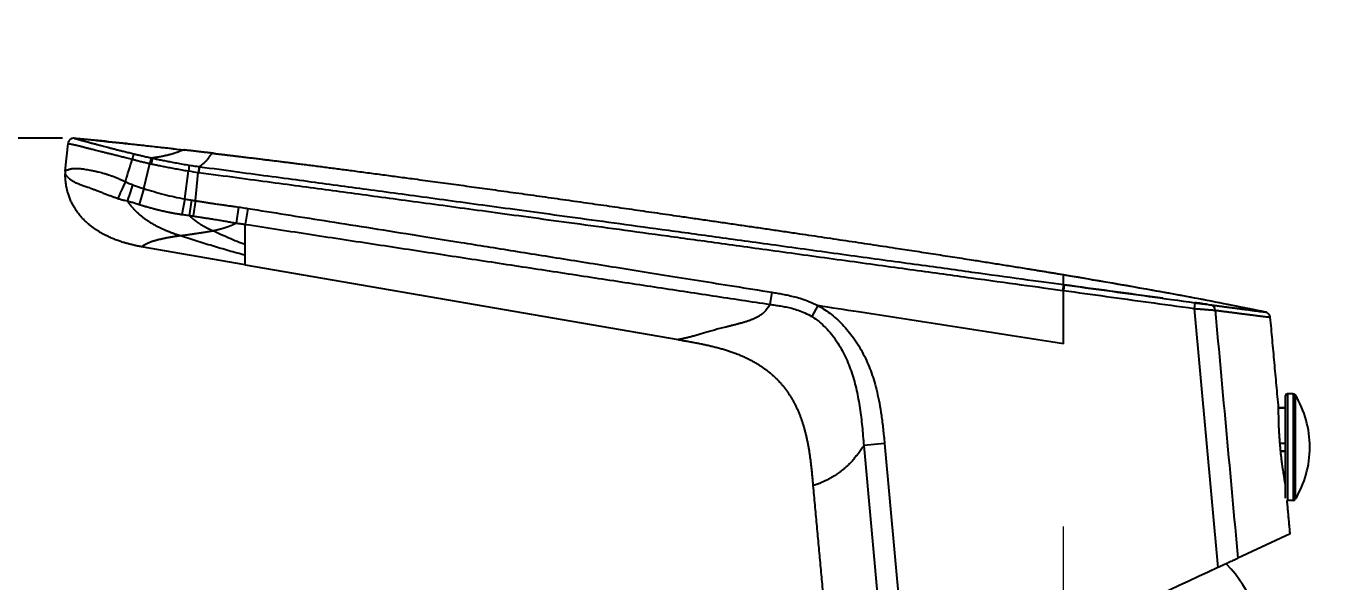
# Model space of a CAD drawing. Header units: millimetres. Extents: x -244938 to -244097, y -22577 to -21982.
# Drawn here: x -244358.4 to -244247.1, y -22316.5 to -22268.9 of the extents above; entities that cross this region are included whole.
import ezdxf

# ---------------------------------------------------------------- set-up
doc = ezdxf.new("R2010")
doc.units = ezdxf.units.MM
doc.linetypes.add('CENTERX2', pattern=[101.6, 63.5, -12.7, 12.7, -12.7])
doc.layers.add('CENTER', color=1, linetype='CENTERX2', lineweight=15)
doc.styles.get("Standard").update_dxf_attribs({"font": 'arial.ttf'})
doc.dimstyles.new('겸용-샤워욕조용1', dxfattribs={"dimscale": 0.6, "dimtxt": 10, "dimasz": 10, "dimexe": 1.5, "dimexo": 1.5, "dimgap": 1, "dimtad": 0, "dimtih": 1, "dimtoh": 1, "dimdec": 1, "dimdsep": 46, "dimtxsty": 'Standard', "dimcen": 2.5, "dimclrd": 5, "dimclre": 5, "dimclrt": 5, "dimadec": 1, "dimazin": 2, "dimtfac": 1, "dimtdec": 1, "dimtmove": 0, "dimatfit": 3, "dimfxl": 1.25, "dimarcsym": 0})

# ---------------------------------------------------------------- blocks, each defined once
blk = doc.blocks.new('*D19')
at = {"color": 5, "lineweight": -2, "transparency": 16777216}
for p, q in [((-244237.83, -22219.62), (-244451.36, -22219.62)), ((-244450.46, -22225.62), (-244450.46, -22350.66)), ((-244450.46, -22484.77), (-244450.46, -22359.73)), ((-244442.66, -22490.77), (-244451.36, -22490.77))]:
    blk.add_line(p, q, dxfattribs=at)
at = {"color": 5, "transparency": 16777216}
for points in [[(-244451.46, -22225.62), (-244449.46, -22225.62), (-244450.46, -22219.62)], [(-244451.46, -22484.77), (-244449.46, -22484.77), (-244450.46, -22490.77)]]:
    blk.add_solid(points, dxfattribs=at)
at = {"layer": 'Defpoints', "color": 0, "transparency": 16777216}
for p in [(-244236.93, -22219.62), (-244450.46, -22490.77), (-244441.76, -22490.77)]:
    blk.add_point(p, dxfattribs=at)
at = {"color": 5, "transparency": 16777216, "insert": (-244450.46, -22355.19), "char_height": 6, "attachment_point": 5}
blk.add_mtext('(1600)', dxfattribs=at)
blk = doc.blocks.new('*D16')
at = {"color": 5, "lineweight": -2, "transparency": 16777216}
for p, q in [((-244355.3, -22278.52), (-244425.22, -22278.52)), ((-244424.32, -22284.52), (-244424.32, -22318.32)), ((-244424.32, -22359.45), (-244424.32, -22325.65)), ((-244390.81, -22365.45), (-244425.22, -22365.45))]:
    blk.add_line(p, q, dxfattribs=at)
at = {"color": 5, "transparency": 16777216}
for points in [[(-244425.32, -22284.52), (-244423.32, -22284.52), (-244424.32, -22278.52)], [(-244425.32, -22359.45), (-244423.32, -22359.45), (-244424.32, -22365.45)]]:
    blk.add_solid(points, dxfattribs=at)
at = {"layer": 'Defpoints', "color": 0, "transparency": 16777216}
for p in [(-244424.32, -22278.52), (-244354.4, -22278.52), (-244389.91, -22365.45)]:
    blk.add_point(p, dxfattribs=at)
at = {"color": 5, "transparency": 16777216, "insert": (-244424.32, -22321.99), "char_height": 6, "attachment_point": 5}
blk.add_mtext('86.9', dxfattribs=at)

msp = doc.modelspace()

# ---------------------------------------------------------------- linework, layer by layer
at = {"linetype": 'Continuous'}
for p, q in [((-244355.07, -22281.36), (-244354.84, -22278.98)), ((-244354.29, -22278.53), (-244354.29, -22278.54)), ((-244348.33, -22282.86), (-244347.82, -22280.71)), ((-244347.71, -22280.22), (-244347.82, -22280.71)), ((-244347.61, -22280.24), (-244347.71, -22280.73)), ((-244343.61, -22280.97), (-244343.68, -22281.47)), ((-244343.58, -22280.98), (-244343.65, -22281.47)), ((-244344.84, -22283.74), (-244344.53, -22281.34)), ((-244343.92, -22283.89), (-244343.68, -22281.47)), ((-244348.33, -22282.86), (-244348.75, -22284.21)), ((-244344.84, -22283.74), (-244345.09, -22285.07)), ((-244344.25, -22283.84), (-244344.46, -22285.15)), ((-244343.92, -22283.89), (-244344.13, -22285.2)), ((-244340.24, -22284.44), (-244340.43, -22285.81)), ((-244339.44, -22284.56), (-244339.66, -22285.92)), ((-244339.66, -22289.38), (-244348.54, -22287.84)), ((-244339.66, -22289.38), (-244302.57, -22295.8)), ((-244269.56, -22291.09), (-244269.63, -22291.59)), ((-244269.49, -22291.1), (-244269.56, -22291.59)), ((-244294.54, -22291.74), (-244294.71, -22292.78)), ((-244269.56, -22296.15), (-244269.56, -22291.59)), ((-244290.61, -22292.89), (-244291.12, -22293.83)), ((-244258.3, -22292.64), (-244258.36, -22293.13)), ((-244258.36, -22293.13), (-244256.33, -22315.35)), ((-244250.56, -22300.65), (-244250.56, -22309.39)), ((-244249.87, -22300.45), (-244250.36, -22300.45)), ((-244250.36, -22300.45), (-244250.36, -22309.59)), ((-244249.87, -22300.45), (-244249.87, -22309.59)), ((-244249.7, -22300.54), (-244249.7, -22309.49)), ((-244250.56, -22301.66), (-244251.14, -22301.66)), ((-244251.13, -22301.66), (-244250.56, -22301.66)), ((-244284.89, -22304.72), (-244286.66, -22304.88)), ((-244286.66, -22304.88), (-244285.14, -22321.52)), ((-244284.89, -22304.72), (-244283.35, -22321.52)), ((-244251.01, -22304.67), (-244250.56, -22304.67)), ((-244250.95, -22305.37), (-244250.56, -22305.37)), ((-244250.95, -22305.37), (-244250.56, -22305.37)), ((-244250.56, -22305.37), (-244250.95, -22305.37)), ((-244250.56, -22305.37), (-244250.95, -22305.37)), ((-244249.87, -22309.59), (-244250.36, -22309.59)), ((-244250.14, -22312.46), (-244254.62, -22314.55))]:
    msp.add_line(p, q, dxfattribs=at)
for centre, radius, start, end in [((-244353.08, -22281.56), 2, 174.3375, 180.9036), ((-244263.96, -22323.07), 11.6, 0, 43.6028)]:
    msp.add_arc(centre, radius, start, end, dxfattribs=at)
for centre, major_axis, ratio, start_param, end_param in [((-244349.3, -22280.36), (0.117, 0.486), 0.088678, 0.079263, 1.543974), ((-244344.53, -22281.34), (0.078, 0.494), 0.000004, 0.094724, 1.570714), ((-244349.89, -22282.32), (0.84, 1.81), 0.026833, 1.55265, 2.447091), ((-244349.3, -22282.55), (0.61, 1.9), 0.012455, 1.563718, 2.363088), ((-244257.01, -22293.32), (0.066, 0.496), 0.882742, 4.910032, 6.272412), ((-244250.36, -22300.65), (0.2, 0), 1, 1.570796, 3.141593), ((-244249.87, -22300.65), (0.2, 0), 1, 0.541205, 1.570796), ((-244257.14, -22305.02), (8.68, 0), 1, 0, 0.541205), ((-244257.14, -22305.02), (-8.68, 0), 1, 2.600388, 3.141593), ((-244250.36, -22309.39), (-0.2, 0), 1, 1.339911, 1.570796), ((-244249.87, -22309.39), (-0.2, 0), 1, 1.570796, 2.600388)]:
    msp.add_ellipse(centre, major_axis=major_axis, ratio=ratio, start_param=start_param, end_param=end_param, dxfattribs=at)
for points, degree, knots in [([(-244354.28, -22278.55), (-244354.35, -22278.54), (-244354.44, -22278.55), (-244354.57, -22278.59), (-244354.65, -22278.65), (-244354.73, -22278.72), (-244354.8, -22278.83), (-244354.83, -22278.93), (-244354.84, -22278.99)], 3, [0, 0, 0, 0, 0.240071, 0.368937, 0.500406, 0.631815, 0.760509, 1, 1, 1, 1]), ([(-244354.84, -22278.98), (-244354.84, -22278.98), (-244354.84, -22278.98), (-244354.84, -22278.98), (-244354.84, -22278.98), (-244354.84, -22278.98), (-244354.84, -22278.98), (-244354.84, -22278.99), (-244354.84, -22278.99), (-244354.84, -22278.99), (-244354.84, -22278.99), (-244354.83, -22278.99), (-244354.83, -22278.99), (-244354.83, -22278.99), (-244354.83, -22278.99), (-244354.83, -22279), (-244354.82, -22279), (-244354.82, -22279), (-244354.81, -22279), (-244354.8, -22279), (-244354.79, -22279), (-244354.77, -22279), (-244354.76, -22279.01), (-244354.73, -22279.01), (-244354.7, -22279.01), (-244354.66, -22279.02), (-244354.61, -22279.03), (-244354.55, -22279.04), (-244354.47, -22279.06), (-244354.39, -22279.07), (-244354.31, -22279.09), (-244354.23, -22279.11), (-244354.15, -22279.12), (-244354.07, -22279.14), (-244353.99, -22279.16), (-244353.91, -22279.18), (-244353.82, -22279.2), (-244353.74, -22279.22), (-244353.65, -22279.25), (-244353.56, -22279.27), (-244353.46, -22279.29), (-244353.37, -22279.32), (-244353.26, -22279.35), (-244353.15, -22279.38), (-244353.02, -22279.41), (-244352.88, -22279.45), (-244352.72, -22279.49), (-244352.55, -22279.53), (-244352.34, -22279.59), (-244352.09, -22279.65), (-244351.82, -22279.71), (-244351.53, -22279.79), (-244351.23, -22279.86), (-244350.91, -22279.94), (-244350.56, -22280.03), (-244350.18, -22280.12), (-244349.78, -22280.23), (-244349.49, -22280.3), (-244349.34, -22280.34)], 3, [0, 0, 0, 0, 0.004361, 0.008928, 0.014106, 0.019907, 0.026401, 0.033662, 0.041829, 0.051125, 0.061624, 0.073012, 0.084903, 0.097112, 0.109701, 0.12301, 0.137546, 0.153685, 0.171496, 0.190993, 0.212337, 0.235756, 0.261435, 0.289517, 0.320162, 0.353591, 0.390498, 0.430813, 0.471467, 0.509316, 0.543214, 0.573288, 0.600297, 0.624909, 0.647464, 0.668139, 0.687054, 0.704294, 0.719953, 0.734236, 0.747505, 0.760211, 0.772769, 0.7854, 0.79809, 0.810638, 0.822953, 0.835534, 0.84923, 0.864207, 0.879638, 0.894743, 0.909484, 0.9249, 0.941793, 0.959576, 0.97853, 1, 1, 1, 1]), ([(-244344.98, -22279.56), (-244345.71, -22279.47), (-244347.23, -22279.3), (-244349.58, -22279.03), (-244352.03, -22278.76), (-244353.6, -22278.6), (-244354.4, -22278.52)], 3, [0, 0, 0, 0, 0.222551, 0.467449, 0.72358, 1, 1, 1, 1]), ([(-244354.29, -22278.53), (-244354.26, -22278.54), (-244354.02, -22278.56), (-244353.59, -22278.6), (-244353, -22278.66), (-244352.4, -22278.72), (-244351.9, -22278.77), (-244351.5, -22278.82), (-244351.1, -22278.86), (-244350.59, -22278.91), (-244349.98, -22278.98), (-244349.37, -22279.04), (-244348.74, -22279.11), (-244348.11, -22279.18), (-244347.47, -22279.25), (-244346.82, -22279.32), (-244345.95, -22279.42), (-244345.29, -22279.5), (-244344.85, -22279.55)], 3, [0, 0, 0, 0, 0.01101, 0.076943, 0.142876, 0.208808, 0.274741, 0.307707, 0.340674, 0.406606, 0.472539, 0.538472, 0.604404, 0.670337, 0.736269, 0.802202, 0.868135, 1, 1, 1, 1]), ([(-244354.28, -22278.55), (-244354.28, -22278.55), (-244354.28, -22278.55), (-244354.28, -22278.55), (-244354.28, -22278.55), (-244354.27, -22278.55), (-244354.27, -22278.55), (-244354.26, -22278.55), (-244354.26, -22278.56), (-244354.25, -22278.56), (-244354.24, -22278.56), (-244354.23, -22278.56), (-244354.21, -22278.57), (-244354.2, -22278.57), (-244354.17, -22278.58), (-244354.14, -22278.59), (-244354.1, -22278.6), (-244354.05, -22278.61), (-244353.99, -22278.63), (-244353.91, -22278.65), (-244353.83, -22278.67), (-244353.75, -22278.7), (-244353.67, -22278.72), (-244353.59, -22278.74), (-244353.51, -22278.76), (-244353.43, -22278.78), (-244353.35, -22278.8), (-244353.27, -22278.83), (-244353.18, -22278.85), (-244353.09, -22278.87), (-244353.01, -22278.9), (-244352.92, -22278.92), (-244352.83, -22278.95), (-244352.73, -22278.97), (-244352.62, -22279), (-244352.5, -22279.03), (-244352.37, -22279.07), (-244352.23, -22279.1), (-244352.08, -22279.14), (-244351.9, -22279.19), (-244351.69, -22279.25), (-244351.44, -22279.31), (-244351.19, -22279.38), (-244350.93, -22279.44), (-244350.66, -22279.52), (-244350.33, -22279.6), (-244349.99, -22279.68), (-244349.62, -22279.77), (-244349.34, -22279.84), (-244349.19, -22279.88)], 3, [0, 0, 0, 0, 0.005928, 0.027539, 0.049149, 0.070759, 0.092369, 0.11398, 0.13559, 0.1572, 0.17881, 0.200421, 0.222031, 0.243641, 0.265251, 0.286862, 0.308472, 0.330082, 0.351692, 0.373303, 0.394913, 0.416523, 0.438133, 0.459744, 0.481354, 0.502964, 0.524574, 0.546185, 0.567795, 0.589405, 0.611015, 0.632626, 0.654236, 0.675846, 0.697456, 0.719067, 0.740677, 0.762287, 0.783897, 0.805508, 0.827118, 0.848728, 0.870338, 0.891949, 0.913559, 0.935169, 0.956779, 0.97839, 1, 1, 1, 1]), ([(-244344.98, -22279.56), (-244345.01, -22279.57), (-244345.11, -22279.6), (-244345.39, -22279.71), (-244345.78, -22279.89), (-244346.37, -22280.03), (-244347.07, -22280.16), (-244347.61, -22280.24)], 5, [0, 0, 0, 0, 0, 0, 0.14672, 0.438587, 1, 1, 1, 1, 1, 1]), ([(-244342.36, -22279.84), (-244342.41, -22279.83), (-244342.52, -22279.85), (-244342.69, -22280), (-244342.82, -22280.3), (-244343.06, -22280.58), (-244343.35, -22280.81), (-244343.58, -22280.98)], 5, [0, 0, 0, 0, 0, 0, 0.255431, 0.510863, 1, 1, 1, 1, 1, 1]), ([(-244342.36, -22279.84), (-244342.1, -22279.87), (-244341.58, -22279.93), (-244340.72, -22280.03), (-244339.44, -22280.19), (-244337.34, -22280.44), (-244333.78, -22280.89), (-244329.39, -22281.46), (-244324.31, -22282.14), (-244317.72, -22283.04), (-244310.22, -22284.1), (-244302.88, -22285.16), (-244293.09, -22286.58), (-244284.53, -22287.85), (-244277.81, -22288.89), (-244272.82, -22289.69), (-244269.56, -22290.23)], 5, [0, 0, 0, 0, 0, 0, 0.023334, 0.046668, 0.07646, 0.106252, 0.165835, 0.285001, 0.344584, 0.404168, 0.523334, 0.642501, 0.761667, 1, 1, 1, 1, 1, 1]), ([(-244355.07, -22281.36), (-244355.07, -22281.36), (-244355.07, -22281.36), (-244355.07, -22281.36), (-244355.07, -22281.36), (-244355.07, -22281.36), (-244355.07, -22281.36), (-244355.07, -22281.36), (-244355.07, -22281.36), (-244355.07, -22281.36), (-244355.07, -22281.35), (-244355.07, -22281.35), (-244355.07, -22281.35), (-244355.07, -22281.35), (-244355.06, -22281.35), (-244355.06, -22281.34), (-244355.06, -22281.34), (-244355.06, -22281.34), (-244355.05, -22281.33), (-244355.05, -22281.33), (-244355.04, -22281.33), (-244355.03, -22281.32), (-244355.02, -22281.31), (-244354.98, -22281.29), (-244354.93, -22281.27), (-244354.89, -22281.25), (-244354.84, -22281.24), (-244354.79, -22281.22), (-244354.74, -22281.2), (-244354.68, -22281.19), (-244354.63, -22281.17), (-244354.57, -22281.16), (-244354.53, -22281.15), (-244354.48, -22281.14), (-244354.43, -22281.14), (-244354.38, -22281.13), (-244354.32, -22281.13), (-244354.25, -22281.12), (-244354.18, -22281.12), (-244354.1, -22281.12), (-244354.02, -22281.13), (-244353.94, -22281.13), (-244353.86, -22281.14), (-244353.75, -22281.15), (-244353.61, -22281.16), (-244353.43, -22281.19), (-244353.21, -22281.23), (-244353, -22281.27), (-244352.81, -22281.3), (-244352.66, -22281.33), (-244352.53, -22281.36), (-244352.41, -22281.39), (-244352.31, -22281.41), (-244352.17, -22281.44), (-244351.98, -22281.49), (-244351.74, -22281.55), (-244351.49, -22281.63), (-244351.31, -22281.69), (-244351.19, -22281.73), (-244351.13, -22281.75), (-244351.07, -22281.77), (-244351.01, -22281.79), (-244350.95, -22281.82), (-244350.89, -22281.84), (-244350.83, -22281.86), (-244350.77, -22281.89), (-244350.71, -22281.91), (-244350.64, -22281.94), (-244350.58, -22281.97), (-244350.51, -22281.99), (-244350.45, -22282.02), (-244350.39, -22282.05), (-244350.32, -22282.08), (-244350.26, -22282.11), (-244350.19, -22282.14), (-244350.12, -22282.17), (-244350.06, -22282.2), (-244349.99, -22282.23), (-244349.94, -22282.25), (-244349.92, -22282.26)], 3, [0, 0, 0, 0, 0.015416, 0.030577, 0.04549, 0.060164, 0.074608, 0.088828, 0.102832, 0.116628, 0.13022, 0.143617, 0.156822, 0.169842, 0.182681, 0.195343, 0.207832, 0.220152, 0.232305, 0.244294, 0.256121, 0.26779, 0.317383, 0.36479, 0.410306, 0.454168, 0.479604, 0.505763, 0.532505, 0.559678, 0.587134, 0.601977, 0.616492, 0.630679, 0.644538, 0.658072, 0.671284, 0.684177, 0.698509, 0.711875, 0.724331, 0.735929, 0.746717, 0.75674, 0.774847, 0.793337, 0.812198, 0.831433, 0.842801, 0.852705, 0.86122, 0.868418, 0.874353, 0.879063, 0.893207, 0.906619, 0.91941, 0.931669, 0.934758, 0.937854, 0.940958, 0.944074, 0.947201, 0.950343, 0.9535, 0.956674, 0.959867, 0.963079, 0.966312, 0.969567, 0.972845, 0.976147, 0.979473, 0.982826, 0.986204, 0.98961, 0.993044, 0.996507, 1, 1, 1, 1]), ([(-244348.54, -22287.84), (-244349.06, -22287.75), (-244350.08, -22287.52), (-244351.56, -22287.02), (-244353.26, -22286.04), (-244354.45, -22284.57), (-244354.95, -22283.19), (-244355.07, -22282.14), (-244355.08, -22281.59)], 5, [0, 0, 0, 0, 0, 0, 0.252737, 0.505474, 0.75821, 1, 1, 1, 1, 1, 1]), ([(-244355.08, -22281.59), (-244355.08, -22281.59), (-244355.08, -22281.59), (-244355.08, -22281.6), (-244355.07, -22281.62), (-244355.06, -22281.65), (-244355.04, -22281.68), (-244355, -22281.72), (-244354.96, -22281.76), (-244354.92, -22281.81), (-244354.86, -22281.87), (-244354.8, -22281.92), (-244354.74, -22281.98), (-244354.67, -22282.04), (-244354.59, -22282.1), (-244354.5, -22282.16), (-244354.4, -22282.22), (-244354.29, -22282.29), (-244354.17, -22282.35), (-244354.05, -22282.4), (-244353.92, -22282.46), (-244353.79, -22282.51), (-244353.64, -22282.56), (-244353.49, -22282.62), (-244353.32, -22282.68), (-244353.14, -22282.74), (-244352.94, -22282.81), (-244352.73, -22282.88), (-244352.49, -22282.97), (-244352.21, -22283.07), (-244351.91, -22283.2), (-244351.59, -22283.32), (-244351.3, -22283.43), (-244351.03, -22283.53), (-244350.79, -22283.62), (-244350.64, -22283.67), (-244350.56, -22283.7)], 3, [0, 0, 0, 0, 0.076827, 0.14729, 0.211694, 0.270473, 0.324167, 0.373615, 0.419354, 0.461478, 0.500188, 0.535929, 0.569079, 0.599771, 0.62806, 0.654122, 0.678211, 0.700516, 0.721065, 0.739819, 0.756939, 0.772929, 0.788462, 0.804062, 0.8199, 0.835784, 0.851362, 0.867343, 0.885178, 0.905389, 0.926057, 0.944706, 0.961189, 0.975776, 0.98865, 1, 1, 1, 1]), ([(-244345.28, -22286.89), (-244345.61, -22286.79), (-244346.26, -22286.56), (-244347.22, -22286.15), (-244348.22, -22285.58), (-244349.04, -22284.84), (-244349.49, -22284.29), (-244349.7, -22283.98), (-244349.75, -22283.9)], 5, [0, 0, 0, 0, 0, 0, 0.299808, 0.599616, 0.899424, 1, 1, 1, 1, 1, 1]), ([(-244348.75, -22284.21), (-244348.72, -22284.22), (-244348.66, -22284.24), (-244348.57, -22284.27), (-244348.47, -22284.3), (-244348.38, -22284.32), (-244348.29, -22284.35), (-244348.2, -22284.38), (-244348.1, -22284.4), (-244348.01, -22284.43), (-244347.92, -22284.46), (-244347.83, -22284.48), (-244347.74, -22284.51), (-244347.65, -22284.53), (-244347.56, -22284.55), (-244347.47, -22284.58), (-244347.39, -22284.6), (-244347.3, -22284.62), (-244347.21, -22284.65), (-244347.12, -22284.67), (-244347.03, -22284.69), (-244346.92, -22284.72), (-244346.78, -22284.75), (-244346.62, -22284.79), (-244346.46, -22284.82), (-244346.31, -22284.85), (-244346.16, -22284.88), (-244346.01, -22284.91), (-244345.87, -22284.94), (-244345.73, -22284.97), (-244345.59, -22284.99), (-244345.46, -22285.01), (-244345.33, -22285.03), (-244345.21, -22285.05), (-244345.13, -22285.07), (-244345.09, -22285.07)], 3, [0, 0, 0, 0, 0.025941, 0.051766, 0.077474, 0.103066, 0.128543, 0.153903, 0.179149, 0.204279, 0.229295, 0.254195, 0.278981, 0.30365, 0.3282, 0.352631, 0.376941, 0.401129, 0.425193, 0.449132, 0.472945, 0.496631, 0.54185, 0.586003, 0.629083, 0.671083, 0.711999, 0.751825, 0.790559, 0.8282, 0.864747, 0.900201, 0.934561, 0.967827, 1, 1, 1, 1]), ([(-244340.24, -22284.44), (-244340.05, -22284.47), (-244339.78, -22284.5), (-244339.51, -22284.55), (-244339.44, -22284.56)], 3, [0, 0, 0, 0, 0.728839, 1, 1, 1, 1]), ([(-244342.47, -22286.47), (-244342.63, -22286.39), (-244342.96, -22286.24), (-244343.4, -22286), (-244343.81, -22285.73), (-244344.17, -22285.43), (-244344.38, -22285.24), (-244344.46, -22285.15)], 5, [0, 0, 0, 0, 0, 0, 0.359566, 0.719131, 1, 1, 1, 1, 1, 1]), ([(-244345.28, -22286.89), (-244345.01, -22286.86), (-244344.59, -22286.81), (-244344.03, -22286.72), (-244343.47, -22286.64), (-244342.9, -22286.55), (-244342.61, -22286.5), (-244342.47, -22286.47)], 5, [0, 0, 0, 0, 0, 0, 0.5, 0.75, 1, 1, 1, 1, 1, 1]), ([(-244342.47, -22286.47), (-244342.33, -22286.44), (-244342.04, -22286.38), (-244341.63, -22286.28), (-244341.23, -22286.15), (-244340.82, -22286), (-244340.56, -22285.87), (-244340.43, -22285.81)], 5, [0, 0, 0, 0, 0, 0, 0.346501, 0.693001, 1, 1, 1, 1, 1, 1]), ([(-244339.66, -22287.66), (-244339.89, -22287.58), (-244340.13, -22287.49), (-244340.59, -22287.3), (-244340.83, -22287.2), (-244341.3, -22287), (-244341.53, -22286.89), (-244342, -22286.68), (-244342.23, -22286.57), (-244342.47, -22286.47)], 3, [0, 0, 0, 0, 0.25, 0.25, 0.5, 0.5, 0.75, 0.75, 1, 1, 1, 1]), ([(-244339.66, -22287.66), (-244339.66, -22287.62), (-244339.66, -22287.58), (-244339.66, -22287.49), (-244339.66, -22287.45), (-244339.66, -22287.35), (-244339.66, -22287.29), (-244339.66, -22287.18), (-244339.66, -22287.11), (-244339.66, -22286.98), (-244339.66, -22286.91), (-244339.66, -22286.75), (-244339.66, -22286.66), (-244339.66, -22286.48), (-244339.66, -22286.38), (-244339.66, -22286.16), (-244339.66, -22286.05), (-244339.66, -22285.92)], 3, [0, 0, 0, 0, 0.125, 0.125, 0.25, 0.25, 0.375, 0.375, 0.5, 0.5, 0.625, 0.625, 0.75, 0.75, 0.875, 0.875, 1, 1, 1, 1]), ([(-244339.66, -22285.92), (-244338.71, -22286.07), (-244336.81, -22286.36), (-244333.99, -22286.79), (-244331.19, -22287.22), (-244328.42, -22287.64), (-244325.67, -22288.06), (-244322.95, -22288.48), (-244320.25, -22288.89), (-244317.58, -22289.3), (-244314.94, -22289.7), (-244312.32, -22290.1), (-244309.73, -22290.5), (-244307.16, -22290.89), (-244304.62, -22291.28), (-244302.11, -22291.66), (-244299.62, -22292.04), (-244297.16, -22292.41), (-244295.52, -22292.66), (-244294.71, -22292.78)], 3, [0, 0, 0, 0, 0.063436, 0.12629, 0.188565, 0.250267, 0.311392, 0.371941, 0.431916, 0.491314, 0.550137, 0.608384, 0.666056, 0.723152, 0.779673, 0.835618, 0.890988, 0.945782, 1, 1, 1, 1]), ([(-244348.54, -22287.84), (-244348.54, -22287.84), (-244348.52, -22287.82), (-244348.46, -22287.77), (-244348.27, -22287.67), (-244347.97, -22287.5), (-244347.64, -22287.37), (-244347.19, -22287.24), (-244346.66, -22287.12), (-244346.24, -22287.03), (-244345.83, -22286.96), (-244345.47, -22286.92), (-244345.28, -22286.89)], 5, [0, 0, 0, 0, 0, 0, 0.25, 0.375, 0.5, 0.625, 0.6875, 0.75, 0.875, 1, 1, 1, 1, 1, 1]), ([(-244339.66, -22288.57), (-244339.89, -22288.51), (-244340.13, -22288.45), (-244340.59, -22288.32), (-244340.83, -22288.26), (-244341.53, -22288.05), (-244342, -22287.91), (-244342.94, -22287.63), (-244343.41, -22287.48), (-244344.12, -22287.26), (-244344.35, -22287.19), (-244344.82, -22287.04), (-244345.05, -22286.97), (-244345.28, -22286.89)], 3, [0, 0, 0, 0, 0.125, 0.125, 0.25, 0.25, 0.5, 0.5, 0.75, 0.75, 0.875, 0.875, 1, 1, 1, 1]), ([(-244339.66, -22288.57), (-244339.66, -22288.54), (-244339.66, -22288.51), (-244339.66, -22288.45), (-244339.66, -22288.42), (-244339.66, -22288.35), (-244339.66, -22288.31), (-244339.66, -22288.24), (-244339.66, -22288.2), (-244339.66, -22288.13), (-244339.66, -22288.09), (-244339.66, -22288.01), (-244339.66, -22287.97), (-244339.66, -22287.89), (-244339.66, -22287.84), (-244339.66, -22287.75), (-244339.66, -22287.71), (-244339.66, -22287.66)], 3, [0, 0, 0, 0, 0.125, 0.125, 0.25, 0.25, 0.375, 0.375, 0.5, 0.5, 0.625, 0.625, 0.75, 0.75, 0.875, 0.875, 1, 1, 1, 1]), ([(-244339.66, -22289.38), (-244339.66, -22289.38), (-244339.66, -22289.38), (-244339.66, -22289.37), (-244339.66, -22289.37), (-244339.66, -22289.37), (-244339.66, -22289.36), (-244339.66, -22289.35), (-244339.66, -22289.35), (-244339.66, -22289.33), (-244339.66, -22289.31), (-244339.66, -22289.28), (-244339.66, -22289.27), (-244339.66, -22289.24), (-244339.66, -22289.22), (-244339.66, -22289.19), (-244339.66, -22289.18), (-244339.66, -22289.14), (-244339.66, -22289.12), (-244339.66, -22289.08), (-244339.66, -22289.06), (-244339.66, -22289.01), (-244339.66, -22288.99), (-244339.66, -22288.94), (-244339.66, -22288.91), (-244339.66, -22288.85), (-244339.66, -22288.82), (-244339.66, -22288.76), (-244339.66, -22288.72), (-244339.66, -22288.65), (-244339.66, -22288.61), (-244339.66, -22288.57)], 3, [0, 0, 0, 0, 0.060907, 0.060907, 0.123513, 0.123513, 0.186119, 0.186119, 0.248725, 0.248725, 0.373938, 0.373938, 0.436544, 0.436544, 0.49915, 0.49915, 0.561757, 0.561757, 0.624363, 0.624363, 0.686969, 0.686969, 0.749575, 0.749575, 0.812181, 0.812181, 0.874788, 0.874788, 0.937394, 0.937394, 1, 1, 1, 1]), ([(-244252.24, -22293.45), (-244254.14, -22293.05), (-244257.99, -22292.28), (-244263.77, -22291.25), (-244267.64, -22290.59), (-244269.56, -22290.27)], 3, [0, 0, 0, 0, 0.331195, 0.668608, 1, 1, 1, 1]), ([(-244269.56, -22291.09), (-244269.56, -22291.02), (-244269.56, -22290.92), (-244269.56, -22290.76), (-244269.56, -22290.51), (-244269.56, -22290.34), (-244269.56, -22290.29), (-244269.56, -22290.27)], 5, [0, 0, 0, 0, 0, 0, 0.557056, 0.850461, 1, 1, 1, 1, 1, 1]), ([(-244261.04, -22292.26), (-244261.34, -22292.22), (-244262.84, -22292.01), (-244265.5, -22291.65), (-244268.14, -22291.29), (-244269.49, -22291.1)], 3, [0, 0, 0, 0, 0.109664, 0.554832, 1, 1, 1, 1]), ([(-244294.71, -22292.78), (-244294.75, -22292.85), (-244294.85, -22293.04), (-244295.04, -22293.29), (-244295.28, -22293.53), (-244295.52, -22293.71), (-244295.74, -22293.85), (-244295.97, -22293.97), (-244296.2, -22294.07), (-244296.43, -22294.16), (-244296.68, -22294.25), (-244296.94, -22294.32), (-244297.2, -22294.4), (-244297.46, -22294.47), (-244297.72, -22294.54), (-244297.99, -22294.6), (-244298.25, -22294.67), (-244298.51, -22294.74), (-244298.76, -22294.8), (-244299.01, -22294.86), (-244299.25, -22294.92), (-244299.47, -22294.98), (-244299.69, -22295.04), (-244299.91, -22295.1), (-244300.11, -22295.16), (-244300.31, -22295.23), (-244300.5, -22295.28), (-244300.69, -22295.34), (-244300.87, -22295.4), (-244301.05, -22295.45), (-244301.22, -22295.5), (-244301.39, -22295.54), (-244301.55, -22295.58), (-244301.71, -22295.62), (-244301.86, -22295.66), (-244301.99, -22295.69), (-244302.12, -22295.72), (-244302.23, -22295.74), (-244302.34, -22295.76), (-244302.43, -22295.78), (-244302.5, -22295.79), (-244302.56, -22295.8), (-244302.57, -22295.8), (-244302.57, -22295.8)], 3, [0, 0, 0, 0, 0.018202, 0.049828, 0.077738, 0.10217, 0.123785, 0.143779, 0.163324, 0.183091, 0.202877, 0.222584, 0.242369, 0.262282, 0.282262, 0.302303, 0.322428, 0.342546, 0.362499, 0.382296, 0.402074, 0.422027, 0.442313, 0.462856, 0.483579, 0.504732, 0.526495, 0.548685, 0.571238, 0.594463, 0.61859, 0.643473, 0.669015, 0.6954, 0.722707, 0.750595, 0.778955, 0.808443, 0.839831, 0.873897, 0.911422, 0.953193, 1, 1, 1, 1]), ([(-244294.71, -22292.78), (-244294.56, -22292.8), (-244294.26, -22292.85), (-244293.8, -22292.92), (-244293.32, -22293), (-244292.81, -22293.12), (-244292.26, -22293.28), (-244291.69, -22293.51), (-244291.31, -22293.71), (-244291.12, -22293.83)], 3, [0, 0, 0, 0, 0.114642, 0.230896, 0.35722, 0.495541, 0.647561, 0.815069, 1, 1, 1, 1]), ([(-244269.56, -22296.15), (-244275.4, -22295.25), (-244282.43, -22294.17), (-244289.45, -22293.07), (-244290.61, -22292.89)], 3, [0, 0, 0, 0, 0.834536, 1, 1, 1, 1]), ([(-244258.36, -22293.13), (-244258.36, -22293.14), (-244258.34, -22293.14), (-244258.32, -22293.14), (-244258.3, -22293.14), (-244258.28, -22293.14), (-244258.26, -22293.14), (-244258.23, -22293.15), (-244258.21, -22293.15), (-244258.19, -22293.15), (-244258.17, -22293.15), (-244258.15, -22293.15), (-244258.13, -22293.15), (-244258.11, -22293.16), (-244258.09, -22293.16), (-244258.07, -22293.16), (-244258.05, -22293.16), (-244258.03, -22293.16), (-244258.01, -22293.16), (-244257.99, -22293.16), (-244257.97, -22293.17), (-244257.96, -22293.17), (-244257.94, -22293.17), (-244257.92, -22293.17), (-244257.9, -22293.17), (-244257.88, -22293.17), (-244257.86, -22293.18), (-244257.85, -22293.18), (-244257.83, -22293.18), (-244257.81, -22293.18), (-244257.79, -22293.18), (-244257.78, -22293.18), (-244257.76, -22293.18), (-244257.74, -22293.18), (-244257.73, -22293.19), (-244257.71, -22293.19), (-244257.69, -22293.19), (-244257.68, -22293.19), (-244257.66, -22293.19), (-244257.64, -22293.19), (-244257.63, -22293.19), (-244257.61, -22293.2), (-244257.6, -22293.2), (-244257.58, -22293.2), (-244257.57, -22293.2), (-244257.55, -22293.2), (-244257.54, -22293.2), (-244257.52, -22293.2), (-244257.51, -22293.2), (-244257.5, -22293.2), (-244257.48, -22293.21), (-244257.47, -22293.21), (-244257.45, -22293.21), (-244257.44, -22293.21), (-244257.43, -22293.21), (-244257.42, -22293.21), (-244257.4, -22293.21), (-244257.39, -22293.21), (-244257.38, -22293.21), (-244257.35, -22293.22), (-244257.32, -22293.22), (-244257.27, -22293.22), (-244257.23, -22293.23), (-244257.19, -22293.23), (-244257.15, -22293.23), (-244257.11, -22293.24), (-244257.07, -22293.24), (-244257.03, -22293.24), (-244256.99, -22293.25), (-244256.95, -22293.25), (-244256.92, -22293.25), (-244256.89, -22293.25), (-244256.85, -22293.26), (-244256.82, -22293.26), (-244256.79, -22293.26), (-244256.76, -22293.26), (-244256.73, -22293.27), (-244256.71, -22293.27), (-244256.68, -22293.27), (-244256.66, -22293.27), (-244256.63, -22293.27), (-244256.61, -22293.28), (-244256.59, -22293.28), (-244256.57, -22293.28), (-244256.57, -22293.28)], 3, [0, 0, 0, 0, 0.009911, 0.019763, 0.029557, 0.03929, 0.048965, 0.05858, 0.068135, 0.07763, 0.087064, 0.096439, 0.105753, 0.115006, 0.124199, 0.133331, 0.142402, 0.151411, 0.160359, 0.169246, 0.178072, 0.186836, 0.195538, 0.204178, 0.212757, 0.221274, 0.229729, 0.238123, 0.246455, 0.254726, 0.262935, 0.271083, 0.279169, 0.287194, 0.295158, 0.303061, 0.310902, 0.318682, 0.326401, 0.334059, 0.341656, 0.349192, 0.356666, 0.36408, 0.371433, 0.378725, 0.385956, 0.393126, 0.400235, 0.407283, 0.41427, 0.421197, 0.428062, 0.434866, 0.44161, 0.448292, 0.454913, 0.461473, 0.467973, 0.474411, 0.498536, 0.522467, 0.546203, 0.569745, 0.593091, 0.616244, 0.639203, 0.661969, 0.684544, 0.706928, 0.729121, 0.751125, 0.772942, 0.79457, 0.816008, 0.837252, 0.858302, 0.879153, 0.899804, 0.920254, 0.940499, 0.96054, 0.980374, 1, 1, 1, 1]), ([(-244257.23, -22292.79), (-244257.26, -22292.78), (-244257.38, -22292.77), (-244257.59, -22292.74), (-244257.9, -22292.69), (-244258.16, -22292.66), (-244258.3, -22292.64)], 3, [0, 0, 0, 0, 0.142819, 0.428546, 0.714273, 1, 1, 1, 1]), ([(-244256.94, -22292.82), (-244256.92, -22292.83), (-244256.89, -22292.83), (-244256.84, -22292.84), (-244256.79, -22292.84), (-244256.75, -22292.85), (-244256.7, -22292.86), (-244256.65, -22292.86), (-244256.6, -22292.87), (-244256.55, -22292.88), (-244256.51, -22292.88), (-244256.46, -22292.89), (-244256.41, -22292.89), (-244256.36, -22292.9), (-244256.31, -22292.91), (-244256.27, -22292.91), (-244256.22, -22292.92), (-244256.17, -22292.93), (-244256.12, -22292.93), (-244256.08, -22292.94), (-244256.03, -22292.94), (-244255.98, -22292.95), (-244255.93, -22292.96), (-244255.89, -22292.96), (-244255.84, -22292.97), (-244255.79, -22292.98), (-244255.74, -22292.98), (-244255.7, -22292.99), (-244255.65, -22292.99), (-244255.6, -22293), (-244255.56, -22293.01), (-244255.51, -22293.01), (-244255.46, -22293.02), (-244255.42, -22293.03), (-244255.37, -22293.03), (-244255.33, -22293.04), (-244255.28, -22293.04), (-244255.23, -22293.05), (-244255.19, -22293.06), (-244255.14, -22293.06), (-244255.1, -22293.07), (-244255.05, -22293.07), (-244255.01, -22293.08), (-244254.96, -22293.09), (-244254.92, -22293.09), (-244254.87, -22293.1), (-244254.83, -22293.1), (-244254.79, -22293.11), (-244254.74, -22293.11), (-244254.7, -22293.12), (-244254.66, -22293.13), (-244254.61, -22293.13), (-244254.57, -22293.14), (-244254.53, -22293.14), (-244254.48, -22293.15), (-244254.44, -22293.15), (-244254.4, -22293.16), (-244254.36, -22293.16), (-244254.31, -22293.17), (-244254.27, -22293.18), (-244254.23, -22293.18), (-244254.19, -22293.19), (-244254.15, -22293.19), (-244254.11, -22293.2), (-244254.07, -22293.2), (-244254.03, -22293.21), (-244253.99, -22293.21), (-244253.79, -22293.24), (-244253.45, -22293.28), (-244253.05, -22293.34), (-244252.72, -22293.38), (-244252.55, -22293.4), (-244252.46, -22293.41), (-244252.44, -22293.41), (-244252.42, -22293.42), (-244252.4, -22293.42), (-244252.38, -22293.42), (-244252.37, -22293.42), (-244252.35, -22293.42), (-244252.34, -22293.43), (-244252.33, -22293.43), (-244252.33, -22293.43)], 3, [0, 0, 0, 0, 0.006437, 0.012898, 0.019384, 0.025893, 0.032427, 0.038985, 0.045567, 0.052174, 0.058804, 0.065459, 0.072138, 0.078841, 0.085568, 0.092319, 0.099095, 0.105894, 0.112718, 0.119566, 0.126438, 0.133335, 0.140255, 0.147199, 0.154168, 0.161161, 0.168177, 0.175218, 0.182283, 0.189373, 0.196486, 0.203623, 0.210785, 0.217971, 0.22518, 0.232414, 0.239672, 0.246954, 0.25426, 0.26159, 0.268945, 0.276323, 0.283726, 0.291152, 0.298603, 0.306078, 0.313577, 0.3211, 0.328647, 0.336219, 0.343814, 0.351434, 0.359077, 0.366745, 0.374437, 0.382153, 0.389893, 0.397657, 0.405446, 0.413258, 0.421095, 0.428956, 0.436841, 0.44475, 0.452683, 0.460641, 0.468622, 0.476628, 0.582871, 0.68832, 0.792987, 0.896882, 0.908938, 0.920953, 0.932928, 0.944861, 0.956753, 0.968604, 0.980415, 0.992184, 1, 1, 1, 1]), ([(-244256.57, -22293.28), (-244256.55, -22293.28), (-244256.52, -22293.28), (-244256.47, -22293.29), (-244256.42, -22293.3), (-244256.38, -22293.3), (-244256.33, -22293.31), (-244256.28, -22293.32), (-244256.24, -22293.32), (-244256.19, -22293.33), (-244256.14, -22293.33), (-244256.1, -22293.34), (-244256.05, -22293.35), (-244256.01, -22293.35), (-244255.96, -22293.36), (-244255.91, -22293.36), (-244255.87, -22293.37), (-244255.82, -22293.38), (-244255.78, -22293.38), (-244255.73, -22293.39), (-244255.69, -22293.39), (-244255.65, -22293.4), (-244255.6, -22293.4), (-244255.56, -22293.41), (-244255.52, -22293.42), (-244255.47, -22293.42), (-244255.43, -22293.43), (-244255.39, -22293.43), (-244255.34, -22293.44), (-244255.3, -22293.44), (-244255.26, -22293.45), (-244255.22, -22293.45), (-244255.17, -22293.46), (-244255.13, -22293.46), (-244255.09, -22293.47), (-244255.05, -22293.48), (-244255.01, -22293.48), (-244254.97, -22293.49), (-244254.93, -22293.49), (-244254.89, -22293.5), (-244254.85, -22293.5), (-244254.81, -22293.51), (-244254.77, -22293.51), (-244254.73, -22293.52), (-244254.69, -22293.52), (-244254.65, -22293.53), (-244254.61, -22293.53), (-244254.57, -22293.54), (-244254.54, -22293.54), (-244254.5, -22293.55), (-244254.46, -22293.55), (-244254.42, -22293.56), (-244254.38, -22293.56), (-244254.35, -22293.57), (-244254.31, -22293.57), (-244254.27, -22293.58), (-244254.24, -22293.58), (-244254.2, -22293.59), (-244254.17, -22293.59), (-244254.13, -22293.59), (-244254.09, -22293.6), (-244254.06, -22293.6), (-244254.02, -22293.61), (-244253.99, -22293.61), (-244253.96, -22293.62), (-244253.92, -22293.62), (-244253.89, -22293.63), (-244253.85, -22293.63), (-244253.82, -22293.63), (-244253.79, -22293.64), (-244253.75, -22293.64), (-244253.72, -22293.65), (-244253.69, -22293.65), (-244253.66, -22293.65), (-244253.62, -22293.66), (-244253.59, -22293.66), (-244253.54, -22293.67), (-244253.47, -22293.68), (-244253.38, -22293.69), (-244253.3, -22293.7), (-244253.22, -22293.71), (-244253.14, -22293.72), (-244253.07, -22293.73), (-244252.99, -22293.74), (-244252.92, -22293.75), (-244252.86, -22293.76), (-244252.79, -22293.76), (-244252.73, -22293.77), (-244252.67, -22293.78), (-244252.61, -22293.79), (-244252.56, -22293.79), (-244252.51, -22293.8), (-244252.46, -22293.81), (-244252.41, -22293.81), (-244252.37, -22293.82), (-244252.32, -22293.82), (-244252.28, -22293.83), (-244252.25, -22293.83), (-244252.21, -22293.84), (-244252.18, -22293.84), (-244252.14, -22293.85), (-244252.11, -22293.85), (-244252.08, -22293.85), (-244252.06, -22293.86), (-244252.03, -22293.86), (-244252.01, -22293.86), (-244251.99, -22293.86), (-244251.97, -22293.87), (-244251.95, -22293.87), (-244251.93, -22293.87), (-244251.92, -22293.87), (-244251.91, -22293.87), (-244251.89, -22293.88), (-244251.88, -22293.88), (-244251.87, -22293.88), (-244251.87, -22293.88), (-244251.86, -22293.88), (-244251.86, -22293.88)], 3, [0, 0, 0, 0, 0.005853, 0.011705, 0.017558, 0.023411, 0.029264, 0.035117, 0.040971, 0.046824, 0.052678, 0.058531, 0.064385, 0.070239, 0.076093, 0.081948, 0.087802, 0.093656, 0.099511, 0.105365, 0.11122, 0.117075, 0.12293, 0.128786, 0.134641, 0.140496, 0.146352, 0.152208, 0.158063, 0.163919, 0.169775, 0.175632, 0.181488, 0.187344, 0.193201, 0.199058, 0.204914, 0.210771, 0.216628, 0.222486, 0.228343, 0.2342, 0.240058, 0.245916, 0.251773, 0.257631, 0.263489, 0.269348, 0.275206, 0.281064, 0.286923, 0.292782, 0.29864, 0.304499, 0.310358, 0.316217, 0.322077, 0.327936, 0.333796, 0.339655, 0.345515, 0.351375, 0.357235, 0.363095, 0.368955, 0.374816, 0.380676, 0.386537, 0.392397, 0.398258, 0.404119, 0.40998, 0.415841, 0.421703, 0.427564, 0.433426, 0.439287, 0.456322, 0.473203, 0.48993, 0.506505, 0.522925, 0.539192, 0.555305, 0.571265, 0.587071, 0.602723, 0.618221, 0.633565, 0.648756, 0.663792, 0.678675, 0.693404, 0.707978, 0.722399, 0.736665, 0.750777, 0.764735, 0.778539, 0.792189, 0.805684, 0.819025, 0.832212, 0.845245, 0.858123, 0.870846, 0.883416, 0.895831, 0.908091, 0.920197, 0.932148, 0.943945, 0.955588, 0.967076, 0.978409, 0.989588, 1, 1, 1, 1]), ([(-244251.86, -22293.93), (-244251.86, -22293.87), (-244251.87, -22293.76), (-244251.96, -22293.61), (-244252.09, -22293.49), (-244252.2, -22293.45), (-244252.25, -22293.44)], 3, [0, 0, 0, 0, 0.242271, 0.499653, 0.757224, 1, 1, 1, 1]), ([(-244291.12, -22293.83), (-244290.9, -22293.96), (-244290.7, -22294.1), (-244290.3, -22294.42), (-244290.12, -22294.59), (-244289.77, -22294.94), (-244289.6, -22295.13), (-244289.28, -22295.52), (-244289.14, -22295.73), (-244288.86, -22296.15), (-244288.73, -22296.36), (-244288.48, -22296.8), (-244288.37, -22297.03), (-244288.15, -22297.48), (-244288.05, -22297.72), (-244287.86, -22298.19), (-244287.78, -22298.43), (-244287.54, -22299.15), (-244287.4, -22299.65), (-244287.23, -22300.4), (-244287.18, -22300.65), (-244287.09, -22301.16), (-244287.04, -22301.42), (-244286.97, -22301.94), (-244286.93, -22302.2), (-244286.87, -22302.72), (-244286.84, -22302.99), (-244286.78, -22303.52), (-244286.76, -22303.79), (-244286.71, -22304.33), (-244286.69, -22304.61), (-244286.66, -22304.88)], 3, [0, 0, 0, 0, 0.0625, 0.0625, 0.125, 0.125, 0.1875, 0.1875, 0.25, 0.25, 0.3125, 0.3125, 0.375, 0.375, 0.4375, 0.4375, 0.5, 0.5, 0.625, 0.625, 0.6875, 0.6875, 0.75, 0.75, 0.8125, 0.8125, 0.875, 0.875, 0.9375, 0.9375, 1, 1, 1, 1]), ([(-244251.86, -22293.88), (-244251.86, -22293.88), (-244251.86, -22293.88), (-244251.85, -22293.88), (-244251.85, -22293.88), (-244251.85, -22293.88), (-244251.84, -22293.88), (-244251.84, -22293.88), (-244251.84, -22293.88), (-244251.84, -22293.88)], 3, [0, 0, 0, 0, 0.009642, 0.180788, 0.349501, 0.515778, 0.679621, 0.841028, 1, 1, 1, 1]), ([(-244250.55, -22308.14), (-244250.56, -22308.13), (-244250.56, -22308.12), (-244250.57, -22308.07), (-244250.59, -22307.98), (-244250.6, -22307.86), (-244250.62, -22307.77), (-244250.63, -22307.74), (-244250.64, -22307.67), (-244250.64, -22307.64), (-244250.66, -22307.54), (-244250.68, -22307.39), (-244250.72, -22307.15), (-244250.75, -22306.97), (-244250.77, -22306.86), (-244250.77, -22306.84), (-244250.78, -22306.79), (-244250.79, -22306.72), (-244250.8, -22306.65), (-244250.82, -22306.5), (-244250.84, -22306.31), (-244250.87, -22306.1), (-244250.89, -22305.95), (-244250.89, -22305.89), (-244250.9, -22305.81), (-244250.9, -22305.79), (-244250.91, -22305.73), (-244250.93, -22305.6), (-244250.95, -22305.36), (-244250.97, -22305.14), (-244250.99, -22304.92), (-244251, -22304.81), (-244251.01, -22304.67), (-244251.02, -22304.65), (-244251.02, -22304.59), (-244251.03, -22304.51), (-244251.03, -22304.43), (-244251.04, -22304.27), (-244251.06, -22304.05), (-244251.07, -22303.85), (-244251.08, -22303.7), (-244251.08, -22303.65), (-244251.09, -22303.57), (-244251.09, -22303.55), (-244251.09, -22303.5), (-244251.1, -22303.37), (-244251.1, -22303.16), (-244251.11, -22302.99), (-244251.12, -22302.82), (-244251.12, -22302.73), (-244251.12, -22302.58), (-244251.12, -22302.5), (-244251.12, -22302.36), (-244251.13, -22302.23), (-244251.13, -22302.12), (-244251.13, -22302.05), (-244251.13, -22302.04), (-244251.13, -22302.02), (-244251.13, -22302), (-244251.13, -22301.97), (-244251.13, -22301.95), (-244251.13, -22301.88), (-244251.13, -22301.81), (-244251.13, -22301.75), (-244251.13, -22301.72), (-244251.13, -22301.71), (-244251.13, -22301.7), (-244251.13, -22301.69), (-244251.13, -22301.69), (-244251.13, -22301.67), (-244251.13, -22301.67), (-244251.13, -22301.67)], 3, [0, 0, 0, 0, 0.009498, 0.009498, 0.044873, 0.080248, 0.080248, 0.097936, 0.097936, 0.115623, 0.115623, 0.150999, 0.186374, 0.221749, 0.221749, 0.230592, 0.230592, 0.239436, 0.257124, 0.257124, 0.292499, 0.327874, 0.327874, 0.345561, 0.345561, 0.354405, 0.354405, 0.363249, 0.398624, 0.433999, 0.433999, 0.469374, 0.469374, 0.478218, 0.478218, 0.487062, 0.504749, 0.504749, 0.540124, 0.575499, 0.575499, 0.593187, 0.593187, 0.602031, 0.602031, 0.610874, 0.646249, 0.681624, 0.681624, 0.717, 0.717, 0.752375, 0.752375, 0.78775, 0.823125, 0.823125, 0.831968, 0.831968, 0.840812, 0.840812, 0.8585, 0.8585, 0.893875, 0.92925, 0.92925, 0.946937, 0.955781, 0.955781, 0.964625, 0.964625, 1, 1, 1, 1]), ([(-244286.74, -22305), (-244286.75, -22305.02), (-244286.84, -22305.16), (-244287.01, -22305.4), (-244287.25, -22305.71), (-244287.48, -22305.99), (-244287.7, -22306.25), (-244287.91, -22306.47), (-244288.12, -22306.67), (-244288.32, -22306.85), (-244288.51, -22307), (-244288.69, -22307.14), (-244288.86, -22307.26), (-244289.02, -22307.37), (-244289.18, -22307.47), (-244289.33, -22307.56), (-244289.48, -22307.65), (-244289.62, -22307.73), (-244289.76, -22307.81), (-244289.9, -22307.88), (-244290.03, -22307.94), (-244290.16, -22308), (-244290.28, -22308.06), (-244290.39, -22308.1), (-244290.5, -22308.15), (-244290.6, -22308.19), (-244290.69, -22308.22), (-244290.78, -22308.25), (-244290.85, -22308.27), (-244290.92, -22308.29), (-244290.97, -22308.3), (-244291.01, -22308.31), (-244291.02, -22308.32), (-244291.02, -22308.32)], 3, [0, 0, 0, 0, 0.004218, 0.03039, 0.056651, 0.082991, 0.109442, 0.135885, 0.16211, 0.188129, 0.214124, 0.240349, 0.267012, 0.294011, 0.32125, 0.349051, 0.377655, 0.406821, 0.436462, 0.466987, 0.498698, 0.531403, 0.564974, 0.599653, 0.635543, 0.672197, 0.709472, 0.748229, 0.789484, 0.834258, 0.883579, 0.938479, 1, 1, 1, 1]), ([(-244254.62, -22314.55), (-244254.66, -22314.57), (-244254.71, -22314.59), (-244254.81, -22314.64), (-244254.87, -22314.67), (-244254.94, -22314.7), (-244254.96, -22314.71), (-244254.99, -22314.72), (-244255, -22314.73), (-244255.05, -22314.75), (-244255.09, -22314.77), (-244255.19, -22314.82), (-244255.26, -22314.85), (-244255.37, -22314.9), (-244255.41, -22314.92), (-244255.47, -22314.95), (-244255.49, -22314.96), (-244255.53, -22314.98), (-244255.55, -22314.99), (-244255.65, -22315.03), (-244255.73, -22315.07), (-244255.9, -22315.15), (-244255.98, -22315.19), (-244256.09, -22315.24), (-244256.11, -22315.25), (-244256.15, -22315.27), (-244256.17, -22315.28), (-244256.24, -22315.31), (-244256.28, -22315.33), (-244256.33, -22315.35)], 3, [0, 0, 0, 0, 0.125, 0.125, 0.25, 0.25, 0.28125, 0.28125, 0.3125, 0.3125, 0.375, 0.375, 0.5, 0.5, 0.5625, 0.5625, 0.59375, 0.59375, 0.625, 0.625, 0.75, 0.75, 0.875, 0.875, 0.90625, 0.90625, 0.9375, 0.9375, 1, 1, 1, 1])]:
    msp.add_open_spline(points, degree=degree, knots=knots, dxfattribs=at)
for points, degree in [([(-244354.3, -22278.53), (-244354.33, -22278.53), (-244354.37, -22278.53), (-244354.4, -22278.52)], 3), ([(-244349.19, -22279.88), (-244349.16, -22279.88), (-244349.11, -22279.9), (-244349, -22279.92), (-244348.88, -22279.95), (-244348.74, -22279.98), (-244348.59, -22280.02), (-244348.42, -22280.06), (-244348.25, -22280.1), (-244348.07, -22280.14), (-244347.89, -22280.18), (-244347.77, -22280.21), (-244347.71, -22280.22)], 3), ([(-244344.85, -22279.55), (-244344.87, -22279.54), (-244344.9, -22279.54), (-244344.92, -22279.55), (-244344.95, -22279.55), (-244344.98, -22279.56)], 5), ([(-244342.36, -22279.84), (-244344.85, -22279.55)], 1), ([(-244349.92, -22282.26), (-244349.73, -22281.62), (-244349.53, -22280.98), (-244349.34, -22280.34)], 3), ([(-244349.34, -22280.34), (-244349.32, -22280.35), (-244349.26, -22280.36), (-244349.15, -22280.39), (-244349.02, -22280.42), (-244348.88, -22280.46), (-244348.72, -22280.5), (-244348.55, -22280.54), (-244348.37, -22280.58), (-244348.19, -22280.62), (-244348, -22280.67), (-244347.88, -22280.69), (-244347.82, -22280.71)], 3), ([(-244347.82, -22280.71), (-244347.78, -22280.72), (-244347.75, -22280.72), (-244347.71, -22280.73)], 3), ([(-244347.71, -22280.22), (-244347.68, -22280.23), (-244347.64, -22280.24), (-244347.61, -22280.24)], 3), ([(-244347.71, -22280.73), (-244347.6, -22280.76), (-244347.36, -22280.81), (-244346.99, -22280.89), (-244346.57, -22280.97), (-244346.12, -22281.06), (-244345.63, -22281.15), (-244345.11, -22281.25), (-244344.73, -22281.31), (-244344.53, -22281.34)], 3), ([(-244347.61, -22280.24), (-244347.49, -22280.27), (-244347.25, -22280.32), (-244346.89, -22280.4), (-244346.47, -22280.48), (-244346.03, -22280.57), (-244345.54, -22280.66), (-244345.02, -22280.76), (-244344.65, -22280.82), (-244344.45, -22280.85)], 3), ([(-244344.45, -22280.85), (-244344.37, -22280.86), (-244344.2, -22280.89), (-244343.98, -22280.92), (-244343.79, -22280.95), (-244343.67, -22280.96), (-244343.61, -22280.97)], 3), ([(-244343.61, -22280.97), (-244343.6, -22280.97), (-244343.59, -22280.97), (-244343.58, -22280.98)], 3), ([(-244343.58, -22280.98), (-244342.43, -22281.13), (-244340.25, -22281.43), (-244337.32, -22281.82), (-244334.65, -22282.18), (-244332.11, -22282.52), (-244329.57, -22282.87), (-244326.94, -22283.22), (-244324.12, -22283.6), (-244321.2, -22284), (-244318.18, -22284.41), (-244314.95, -22284.85), (-244311.44, -22285.33), (-244307.62, -22285.85), (-244303.47, -22286.42), (-244298.88, -22287.05), (-244293.66, -22287.77), (-244287.71, -22288.59), (-244282.24, -22289.34), (-244277.3, -22290.02), (-244272.99, -22290.62), (-244270.62, -22290.94), (-244269.56, -22291.09)], 3), ([(-244349.92, -22282.26), (-244349.85, -22282.3), (-244349.7, -22282.37), (-244349.5, -22282.46), (-244349.38, -22282.5), (-244349.32, -22282.53)], 3), ([(-244344.53, -22281.34), (-244344.24, -22281.39), (-244343.96, -22281.43), (-244343.68, -22281.47)], 3), ([(-244343.68, -22281.47), (-244343.67, -22281.47), (-244343.66, -22281.47), (-244343.65, -22281.47)], 3), ([(-244343.65, -22281.47), (-244342.5, -22281.62), (-244340.31, -22281.92), (-244337.39, -22282.31), (-244334.72, -22282.67), (-244332.18, -22283.02), (-244329.64, -22283.36), (-244327.01, -22283.71), (-244324.19, -22284.09), (-244321.26, -22284.49), (-244318.25, -22284.9), (-244315.02, -22285.34), (-244311.5, -22285.82), (-244307.69, -22286.34), (-244303.54, -22286.91), (-244298.95, -22287.54), (-244293.72, -22288.26), (-244287.78, -22289.08), (-244282.31, -22289.84), (-244277.37, -22290.52), (-244273.05, -22291.11), (-244270.69, -22291.44), (-244269.63, -22291.59)], 3), ([(-244349.32, -22282.53), (-244349.21, -22282.57), (-244348.98, -22282.65), (-244348.64, -22282.76), (-244348.43, -22282.82), (-244348.33, -22282.86)], 3), ([(-244348.33, -22282.86), (-244348.04, -22282.95), (-244347.47, -22283.12), (-244346.6, -22283.36), (-244345.72, -22283.57), (-244345.14, -22283.69), (-244344.84, -22283.74)], 3), ([(-244350.56, -22283.7), (-244350.47, -22283.73), (-244350.28, -22283.79), (-244350, -22283.86), (-244349.84, -22283.89), (-244349.75, -22283.9)], 3), ([(-244349.75, -22283.9), (-244349.64, -22283.93), (-244349.41, -22284.01), (-244349.07, -22284.11), (-244348.86, -22284.18), (-244348.75, -22284.21)], 3), ([(-244344.84, -22283.74), (-244344.77, -22283.75), (-244344.64, -22283.78), (-244344.44, -22283.81), (-244344.31, -22283.83), (-244344.25, -22283.84)], 3), ([(-244344.25, -22283.84), (-244344.14, -22283.86), (-244344.03, -22283.88), (-244343.92, -22283.89)], 3), ([(-244343.92, -22283.89), (-244343.78, -22283.92), (-244343.51, -22283.96), (-244343.13, -22284.02), (-244342.79, -22284.07), (-244342.48, -22284.12), (-244342.2, -22284.16), (-244341.94, -22284.2), (-244341.71, -22284.23), (-244341.49, -22284.26), (-244341.29, -22284.29), (-244341.1, -22284.32), (-244340.9, -22284.35), (-244340.7, -22284.37), (-244340.49, -22284.4), (-244340.33, -22284.43), (-244340.24, -22284.44)], 3), ([(-244339.44, -22284.56), (-244338.36, -22284.73), (-244336.18, -22285.08), (-244332.95, -22285.59), (-244329.31, -22286.17), (-244325.42, -22286.79), (-244321.22, -22287.46), (-244316.7, -22288.19), (-244311.83, -22288.97), (-244306.59, -22289.81), (-244300.91, -22290.72), (-244296.73, -22291.39), (-244294.54, -22291.74)], 3), ([(-244345.09, -22285.07), (-244345.01, -22285.08), (-244344.87, -22285.1), (-244344.66, -22285.13), (-244344.53, -22285.15), (-244344.46, -22285.15)], 3), ([(-244344.46, -22285.15), (-244344.42, -22285.16), (-244344.35, -22285.17), (-244344.24, -22285.19), (-244344.17, -22285.2), (-244344.13, -22285.2)], 3), ([(-244344.13, -22285.2), (-244343.99, -22285.23), (-244343.71, -22285.27), (-244343.34, -22285.33), (-244342.99, -22285.38), (-244342.68, -22285.43), (-244342.39, -22285.47), (-244342.13, -22285.52), (-244341.9, -22285.56), (-244341.68, -22285.59), (-244341.48, -22285.63), (-244341.29, -22285.66), (-244341.09, -22285.7), (-244340.89, -22285.73), (-244340.68, -22285.77), (-244340.51, -22285.8), (-244340.43, -22285.81)], 3), ([(-244340.43, -22285.81), (-244340.41, -22285.81), (-244340.36, -22285.82), (-244340.28, -22285.83), (-244340.19, -22285.84), (-244340.11, -22285.85), (-244340.02, -22285.87), (-244339.94, -22285.88), (-244339.85, -22285.89), (-244339.76, -22285.9), (-244339.69, -22285.91), (-244339.66, -22285.92)], 3), ([(-244269.56, -22290.23), (-244263.02, -22291.32), (-244257.09, -22292.4), (-244252.23, -22293.44)], 3), ([(-244269.56, -22291.09), (-244269.53, -22291.09), (-244269.51, -22291.1), (-244269.49, -22291.1)], 3), ([(-244269.49, -22291.1), (-244268.28, -22291.27), (-244265.83, -22291.6), (-244262.28, -22292.09), (-244259.65, -22292.45), (-244258.3, -22292.64)], 3), ([(-244294.54, -22291.74), (-244294.39, -22291.77), (-244294.09, -22291.82), (-244293.63, -22291.9), (-244293.13, -22292), (-244292.57, -22292.13), (-244291.97, -22292.3), (-244291.32, -22292.54), (-244290.85, -22292.76), (-244290.61, -22292.89)], 3), ([(-244269.63, -22291.59), (-244269.6, -22291.59), (-244269.58, -22291.59), (-244269.56, -22291.59)], 3), ([(-244269.56, -22291.59), (-244268.34, -22291.76), (-244265.9, -22292.1), (-244262.34, -22292.59), (-244259.72, -22292.95), (-244258.36, -22293.13)], 3), ([(-244290.61, -22292.89), (-244290.4, -22293), (-244290, -22293.24), (-244289.44, -22293.64), (-244288.89, -22294.11), (-244288.36, -22294.64), (-244287.88, -22295.2), (-244287.43, -22295.81), (-244286.99, -22296.5), (-244286.61, -22297.22), (-244286.28, -22297.94), (-244286, -22298.67), (-244285.75, -22299.44), (-244285.53, -22300.28), (-244285.33, -22301.23), (-244285.15, -22302.28), (-244285.01, -22303.44), (-244284.93, -22304.28), (-244284.89, -22304.72)], 3), ([(-244258.3, -22292.64), (-244258.18, -22292.66), (-244257.96, -22292.69), (-244257.67, -22292.72), (-244257.41, -22292.76), (-244257.16, -22292.79), (-244257, -22292.82), (-244256.94, -22292.82)], 3), ([(-244256.57, -22293.28), (-244255.92, -22300.37), (-244255.27, -22307.46), (-244254.62, -22314.55)], 3), ([(-244251.13, -22301.66), (-244251.84, -22293.88)], 1), ([(-244302.57, -22295.8), (-244299.79, -22296.28), (-244297.01, -22296.76), (-244294.67, -22297.95), (-244293.12, -22299.85), (-244292.18, -22302.21)], 5), ([(-244292.18, -22302.21), (-244291.75, -22303.29), (-244291.45, -22304.48), (-244291.25, -22305.73), (-244291.14, -22307.02), (-244291.02, -22308.32)], 5), ([(-244286.66, -22304.88), (-244286.69, -22304.92), (-244286.71, -22304.96), (-244286.74, -22305)], 3), ([(-244291.02, -22308.32), (-244289.81, -22321.52)], 1), ([(-244250.14, -22312.46), (-244250.4, -22309.58)], 1), ([(-244256.33, -22315.35), (-244260.74, -22317.4), (-244265.15, -22319.46), (-244269.56, -22321.52)], 3)]:
    msp.add_open_spline(points, degree=degree, dxfattribs=at)
at = {"layer": 'CENTER'}
msp.add_line((-244269.56, -22375.33), (-244269.56, -22305.55), dxfattribs=at)

# ---------------------------------------------------------------- dimensions: what is measured, and where the dimension line sits
at = {"color": 1}
dim = msp.add_linear_dim(base=(-244450.46, -22490.77), p1=(-244236.93, -22219.62), p2=(-244441.76, -22490.77), angle=90, text='(1600)', dimstyle='겸용-샤워욕조용1', dxfattribs=at)
dim.commit()
dim.dimension.update_dxf_attribs({"geometry": '*D19', "text_midpoint": (-244450.46, -22355.19)})
dim = msp.add_linear_dim(base=(-244424.32, -22278.52), p1=(-244389.91, -22365.45), p2=(-244354.4, -22278.52), angle=90, dimstyle='겸용-샤워욕조용1', dxfattribs=at)
dim.commit()
dim.dimension.update_dxf_attribs({"geometry": '*D16', "text_midpoint": (-244424.32, -22321.99)})

doc.saveas('drawing.dxf')
